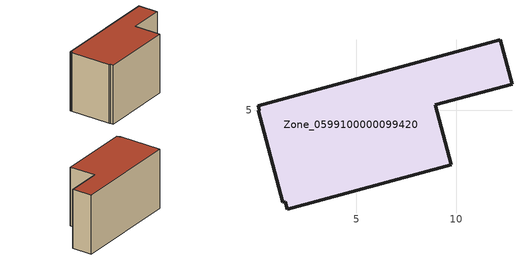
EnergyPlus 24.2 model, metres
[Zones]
Zone_0599100000099420
 floor ground (C_G): 1.43,0.41 1.3,0.39 0.06,4.99 0.13,5.01 0.06,5.23 12.2,8.53 12.8,6.31 8.94,5.26 9.76,2.26 1.53,0.03 z0
 wall outside (C_F): 12.8,6.31 12.2,8.53 0.06,5.23 0.13,5.01 0.06,4.99 1.3,0.39 1.43,0.41 1.53,0.03 9.76,2.26 8.94,5.26 12.8,6.31 z0:6.89
 roof outside (C_R): 1.53,0.03 9.76,2.26 8.94,5.26 12.8,6.31 12.2,8.53 0.06,5.23 0.13,5.01 0.06,4.99 1.3,0.39 1.43,0.41 z6.89
[BUILDING]
Pand.0599100000099420: North Axis=0; Terrain=City; Loads Convergence Tolerance Value=0.04; Temperature Convergence Tolerance Value=0.4; Solar Distribution=FullExterior; Maximum Number of Warmup Days=25; Minimum Number of Warmup Days=1
[Site:Location]
Rotterdam.The.Hague.AP_ZH_NLD Design_Conditions: Latitude=51.96; Longitude=4.45; Time Zone=1; Elevation=-4.5
[SITE:GROUNDTEMPERATURE:BUILDINGSURFACE]
18, 18, 18, 18, 18, 18, 18, 18, 18, 18, 18, 18
[MATERIAL] Thermal Absorptance=0.9; Solar Absorptance=0.7; Visible Absorptance=0.7
Name | Roughness | Thickness | Conductivity | Density | Specific Heat
G.TI.1975-1991 | MediumSmooth | 0.15 | 0.288461 | 540 | 1210
F.TI.1975-1991 | Rough | 0.3 | 0.230769 | 1920 | 840
R.TI.1975-1991 | MediumRough | 0.2 | 0.153846 | 1500 | 1000
[CONSTRUCTION]
C_G: G.TI.1975-1991
C_F: F.TI.1975-1991
C_R: R.TI.1975-1991
[ZONE]
Zone_0599100000099420: Type=1; Multiplier=1; Ceiling Height=Autocalculate; Volume=Autocalculate; Floor Area=autocalculate; Part of Total Floor Area=Yes
[ZONEINFILTRATION:DESIGNFLOWRATE]
Infil_Zone_0599100000099420: Zone or ZoneList or Space or SpaceList=Zone_0599100000099420; Schedule=AlwaysOn; Design Flow Rate Calculation Method=Flow/Area; Flow Rate per Floor Area=0.003; Constant Term Coefficient=1; Temperature Term Coefficient=0; Velocity Term Coefficient=0; Velocity Squared Term Coefficient=0
[HVACTEMPLATE:ZONE:IDEALLOADSAIRSYSTEM]
Zone_0599100000099420: Maximum Heating Supply Air Temperature=50; Minimum Cooling Supply Air Temperature=13; Maximum Heating Supply Air Humidity Ratio=0.0156; Minimum Cooling Supply Air Humidity Ratio=0.0077; Heating Limit=NoLimit; Cooling Limit=NoLimit; Dehumidification Control Type=ConstantSensibleHeatRatio; Cooling Sensible Heat Ratio=0.7; Dehumidification Setpoint=60; Humidification Control Type=None; Humidification Setpoint=30; Outdoor Air Method=None; Outdoor Air Flow Rate per Person=0.00944; Outdoor Air Flow Rate per Zone Floor Area=0; Outdoor Air Flow Rate per Zone=0; Demand Controlled Ventilation Type=None; Outdoor Air Economizer Type=NoEconomizer; Heat Recovery Type=None; Sensible Heat Recovery Effectiveness=0.7; Latent Heat Recovery Effectiveness=0.65
[ZONECONTROL:THERMOSTAT]
ThermostatControl_Zone_0599100000099420: Zone or ZoneList=Zone_0599100000099420; Control Type Schedule=DualSetpointControlType; Control 1=Thermostat_Zone_0599100000099420; Temperature Difference Between Cutout And Setpoint=0
[THERMOSTATSETPOINT:DUALSETPOINT]
Thermostat_Zone_0599100000099420: Heating Setpoint Temperature Schedule=HeatingSetpoint_Zone_0599100000099420; Cooling Setpoint Temperature Schedule=CoolingSetpoint_Zone_0599100000099420
[SCHEDULE:COMPACT]
HeatingSetpoint_Zone_0599100000099420: Through: 12/31, For: AllDays, Until: 24:00, 21
CoolingSetpoint_Zone_0599100000099420: Through: 12/31, For: AllDays, Until: 24:00, 24
DualSetpointControlType: Through: 12/31, For: AllDays, Until: 24:00, 4
AlwaysOn: Through: 12/31, For: AllDays, Until: 24:00, 1
